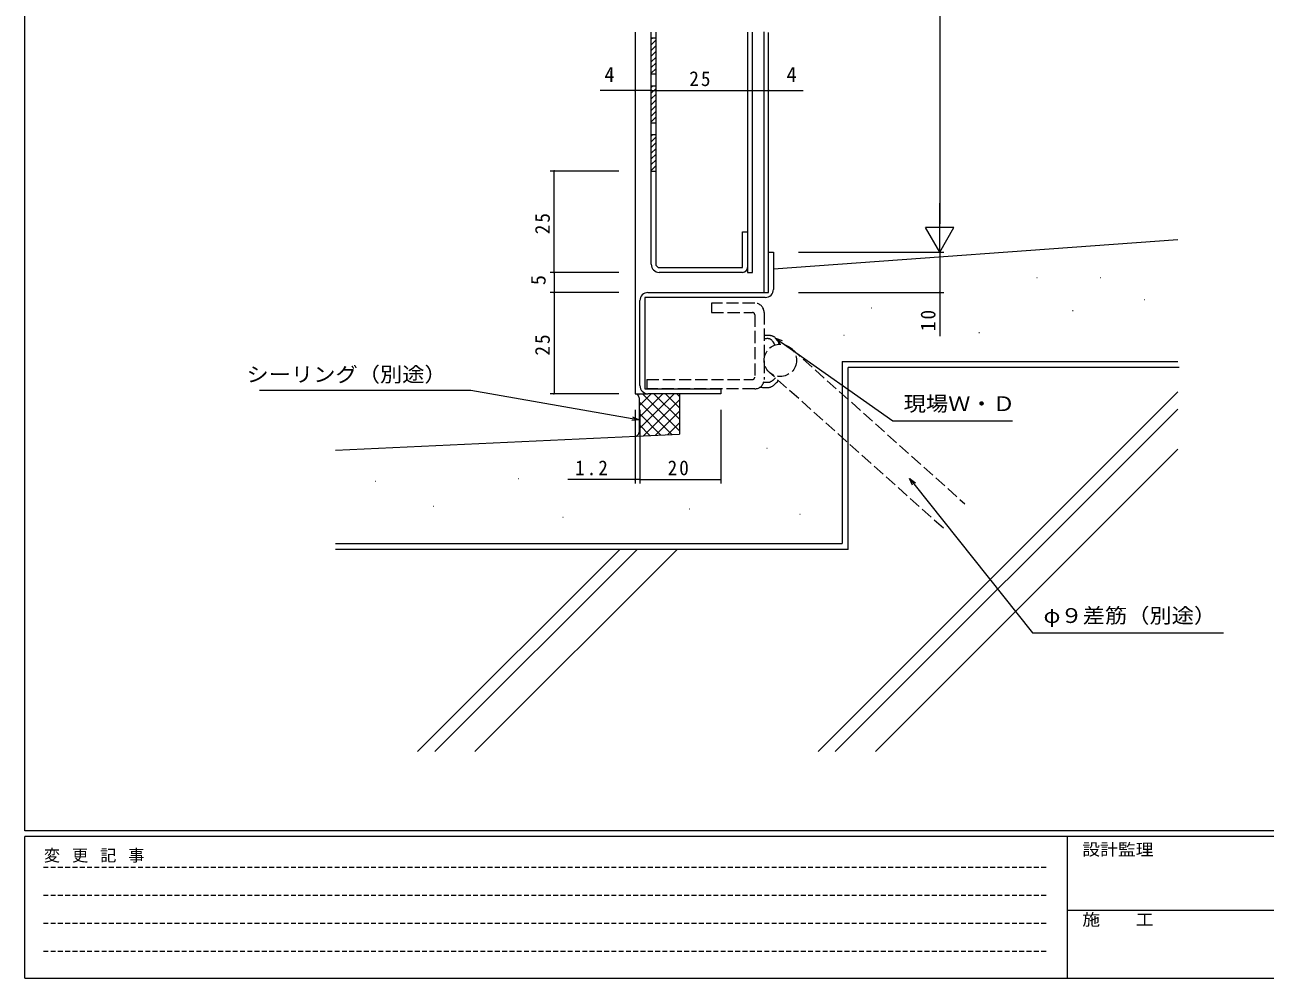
# Model space of a CAD drawing. Units: millimetres on the paper. Extents: x -420 to 373, y -297 to 267.
# Drawn here: x -417.7 to -111.1, y -297 to -61.3 of the extents above; entities that cross this region are included whole.
import ezdxf
from ezdxf.enums import TextEntityAlignment as Align

# ---------------------------------------------------------------- set-up
doc = ezdxf.new("R2010")
doc.units = ezdxf.units.MM
doc.linetypes.add('DASHED1', pattern=[1.8, 1.2, -0.6])
doc.linetypes.add('DASHED3', pattern=[4, 3, -1])
for name, color, linetype, lineweight in [('0-1_USER1', 7, 'Continuous', 9), ('0-3_YKK_11', 7, 'Continuous', 9), ('0-4_YKK_12', 2, 'Continuous', 9), ('0-5_YSS_K', 3, 'Continuous', 9), ('0-6_YKK_13', 4, 'Continuous', 9), ('0-7_YKK_D', 6, 'Continuous', 9)]:
    doc.layers.add(name, color=color, linetype=linetype, lineweight=lineweight)
doc.styles.add('ＭＳ ゴシック', font='')
doc.styles.get('ＭＳ ゴシック').set_extended_font_data('MS Gothic')

msp = doc.modelspace()

# ---------------------------------------------------------------- linework, layer by layer
at = {"layer": '0-1_USER1'}
for p, q in [((-417.7, -260.6), (-417.7, 264.4)), ((352.3, -260.6), (-417.7, -260.6)), ((-417.7, -297), (-417.7, -262)), ((314.5, -262), (-417.7, -262)), ((-160.1, -262), (-160.1, -297)), ((-160.1, -280.199), (-31.3, -280.199)), ((-417.7, -297), (314.5, -297))]:
    msp.add_line(p, q, dxfattribs=at)
at = {"layer": '0-1_USER1', "linetype": 'DASHED1'}
for p, q in [((-413.101, -269.512), (-164.909, -269.512)), ((-413.101, -276.441), (-164.909, -276.441)), ((-413.101, -283.37), (-164.909, -283.37)), ((-413.101, -290.298), (-164.909, -290.298))]:
    msp.add_line(p, q, dxfattribs=at)
at = {"layer": '0-3_YKK_11'}
for p, q in [((-262.883, -120.49), (-262.883, -63.132)), ((-261.683, -120.79), (-261.683, -63.132)), ((-239.083, -63.097), (-239.083, -111.99)), ((-237.883, -111.99), (-237.883, -63.132)), ((-262.883, -64.49), (-261.683, -64.49)), ((-261.683, -73.49), (-262.883, -73.49)), ((-261.683, -76.49), (-262.883, -76.49)), ((-262.883, -85.49), (-261.683, -85.49)), ((-261.683, -88.49), (-262.883, -88.49)), ((-262.883, -97.49), (-261.683, -97.49)), ((-240.283, -112.49), (-239.083, -112.49)), ((-240.283, -121.29), (-240.283, -112.49)), ((-239.083, -111.99), (-239.083, -112.49)), ((-239.083, -112.49), (-239.083, -122.49)), ((-237.883, -112.49), (-237.883, -111.99)), ((-237.883, -122.49), (-237.883, -112.49)), ((-233.883, -117.49), (-232.683, -117.49)), ((-233.883, -127.49), (-233.883, -117.49)), ((-232.683, -117.49), (-232.683, -126.69)), ((-261.683, -120.79), (-261.183, -121.29)), ((-261.183, -121.29), (-240.283, -121.29)), ((-240.283, -122.49), (-260.883, -122.49)), ((-239.043, -122.49), (-237.883, -122.49)), ((-234.683, -128.69), (-264.483, -128.69)), ((-264.483, -128.69), (-264.483, -151.29)), ((-263.683, -127.49), (-233.883, -127.49)), ((-265.683, -150.49), (-265.683, -129.49)), ((-264.483, -151.29), (-245.68, -151.29)), ((-245.683, -152.49), (-263.683, -152.49)), ((-245.683, -151.29), (-245.683, -152.49))]:
    msp.add_line(p, q, dxfattribs=at)
for centre, radius, start, end in [((-260.883, -120.49), 2, 180.00002, 270), ((-240.283, -121.29), 1.2, 270, 0), ((-263.683, -129.49), 2, 89.99997, 180.00002), ((-234.683, -126.69), 2, 270, 0), ((-263.683, -150.49), 2, 180.00002, 270)]:
    msp.add_arc(centre, radius, start, end, dxfattribs=at)
at = {"layer": '0-4_YKK_12'}
for p, q in [((-266.883, -63.132), (-266.883, -152.49)), ((-235.083, -63.062), (-235.083, -127.49)), ((-233.883, -117.549), (-233.883, -63.167)), ((-266.883, -152.49), (-263.683, -152.49))]:
    msp.add_line(p, q, dxfattribs=at)
at = {"layer": '0-5_YSS_K'}
for p, q in [((-132.683, -114.49), (-232.683, -121.69)), ((-167.571, -123.757), (-167.471, -123.757)), ((-151.901, -123.757), (-151.801, -123.757)), ((-151.901, -123.757), (-151.801, -123.757)), ((-208.45, -131.246), (-208.35, -131.246)), ((-141, -129.203), (-140.9, -129.203)), ((-158.714, -131.927), (-158.614, -131.927)), ((-181.879, -137.373), (-181.779, -137.373)), ((-234.983, -138.883), (-234.792, -138.854)), ((-234.792, -138.854), (-234.603, -138.828)), ((-234.762, -138.003), (-234.478, -138.001)), ((-234.603, -138.828), (-234.416, -138.809)), ((-234.478, -138.001), (-234.196, -138.003)), ((-234.416, -138.809), (-234.234, -138.798)), ((-234.234, -138.798), (-234.145, -138.797)), ((-234.196, -138.003), (-233.919, -138.012)), ((-234.145, -138.797), (-234.058, -138.799)), ((-234.058, -138.799), (-233.972, -138.805)), ((-233.972, -138.805), (-233.888, -138.814)), ((-233.919, -138.012), (-233.783, -138.02)), ((-233.888, -138.814), (-233.806, -138.827)), ((-233.806, -138.827), (-233.726, -138.845)), ((-233.783, -138.02), (-233.649, -138.032)), ((-233.726, -138.845), (-233.648, -138.867)), ((-233.649, -138.032), (-233.517, -138.048)), ((-233.648, -138.867), (-233.573, -138.895)), ((-233.573, -138.895), (-233.475, -138.941)), ((-233.517, -138.048), (-233.387, -138.067)), ((-233.475, -138.941), (-233.383, -138.995)), ((-233.387, -138.067), (-233.261, -138.092)), ((-233.383, -138.995), (-233.294, -139.059)), ((-233.294, -139.059), (-233.209, -139.13)), ((-233.261, -138.092), (-233.137, -138.121)), ((-233.209, -139.13), (-233.128, -139.208)), ((-233.137, -138.121), (-233.017, -138.157)), ((-233.128, -139.208), (-233.05, -139.294)), ((-233.05, -139.294), (-232.975, -139.385)), ((-233.017, -138.157), (-232.901, -138.198)), ((-232.975, -139.385), (-232.903, -139.482)), ((-232.903, -139.482), (-232.833, -139.584)), ((-232.901, -138.198), (-232.789, -138.246)), ((-232.833, -139.584), (-232.765, -139.69)), ((-232.789, -138.246), (-232.681, -138.3)), ((-232.765, -139.69), (-232.698, -139.8)), ((-232.698, -139.8), (-232.633, -139.912)), ((-232.681, -138.3), (-232.62, -138.336)), ((-232.633, -139.912), (-232.507, -140.145)), ((-232.62, -138.336), (-232.561, -138.373)), ((-232.561, -138.373), (-232.447, -138.455)), ((-232.507, -140.145), (-232.383, -140.382)), ((-232.447, -138.455), (-232.338, -138.546)), ((-232.338, -138.546), (-232.234, -138.646)), ((-232.234, -138.646), (-232.135, -138.753)), ((-232.135, -138.753), (-232.041, -138.867)), ((-232.041, -138.867), (-231.95, -138.987)), ((-231.95, -138.987), (-231.863, -139.113)), ((-231.863, -139.113), (-231.779, -139.245)), ((-231.779, -139.245), (-231.698, -139.381)), ((-231.698, -139.381), (-231.619, -139.521)), ((-231.619, -139.521), (-231.542, -139.665)), ((-231.542, -139.665), (-231.394, -139.961)), ((-231.394, -139.961), (-231.25, -140.263)), ((-215.263, -138.054), (-215.163, -138.054)), ((-215.683, -144.49), (-215.683, -189.49)), ((-215.683, -144.49), (-215.683, -189.49)), ((-215.683, -144.49), (-132.683, -144.49)), ((-215.683, -144.49), (-132.683, -144.49)), ((-214.183, -190.99), (-214.183, -145.99)), ((-132.431, -145.99), (-214.183, -145.99)), ((-235.06, -149.601), (-234.671, -149.648)), ((-234.671, -149.648), (-234.479, -149.666)), ((-234.479, -149.666), (-234.289, -149.677)), ((-234.289, -149.677), (-234.196, -149.679)), ((-234.196, -149.679), (-234.103, -149.678)), ((-234.103, -149.678), (-234.011, -149.674)), ((-234.011, -149.674), (-233.921, -149.667)), ((-233.921, -149.667), (-233.832, -149.657)), ((-233.832, -149.657), (-233.744, -149.642)), ((-233.744, -149.642), (-233.657, -149.624)), ((-233.657, -149.624), (-233.573, -149.601)), ((-233.573, -149.601), (-233.475, -149.567)), ((-233.475, -149.567), (-233.38, -149.528)), ((-233.38, -149.528), (-233.286, -149.483)), ((-233.286, -149.483), (-233.195, -149.432)), ((-233.195, -149.432), (-233.105, -149.376)), ((-233.105, -149.376), (-233.017, -149.316)), ((-233.017, -149.316), (-232.93, -149.251)), ((-232.93, -149.251), (-232.845, -149.182)), ((-232.845, -149.182), (-232.761, -149.11)), ((-232.761, -149.11), (-232.679, -149.035)), ((-232.679, -149.035), (-232.516, -148.875)), ((-232.516, -148.875), (-232.356, -148.708)), ((-232.449, -150.265), (-232.339, -150.169)), ((-232.356, -148.708), (-232.198, -148.536)), ((-232.339, -150.169), (-232.23, -150.069)), ((-232.23, -150.069), (-232.122, -149.966)), ((-232.122, -149.966), (-231.909, -149.751)), ((-231.909, -149.751), (-231.7, -149.529)), ((-231.7, -149.529), (-231.491, -149.303)), ((-265.883, -152.691), (-265.682, -152.49)), ((-265.883, -155.52), (-262.854, -152.49)), ((-265.883, -158.348), (-260.025, -152.49)), ((-265.883, -161.177), (-257.197, -152.49)), ((-265.04, -152.49), (-255.883, -161.647)), ((-262.212, -152.49), (-255.883, -158.819)), ((-259.383, -152.49), (-255.883, -155.99)), ((-256.555, -152.49), (-255.883, -153.162)), ((-255.883, -152.49), (-255.883, -162.49)), ((-255.883, -152.49), (-255.883, -162.49)), ((-235.922, -150.845), (-235.569, -150.9)), ((-235.569, -150.9), (-235.393, -150.924)), ((-235.393, -150.924), (-235.219, -150.946)), ((-235.219, -150.946), (-235.045, -150.965)), ((-235.045, -150.965), (-234.873, -150.98)), ((-234.873, -150.98), (-234.703, -150.99)), ((-234.703, -150.99), (-234.534, -150.995)), ((-234.534, -150.995), (-234.368, -150.995)), ((-234.368, -150.995), (-234.204, -150.989)), ((-234.204, -150.989), (-234.042, -150.976)), ((-234.042, -150.976), (-233.882, -150.955)), ((-233.882, -150.955), (-233.726, -150.927)), ((-233.726, -150.927), (-233.572, -150.891)), ((-233.572, -150.891), (-233.422, -150.845)), ((-233.422, -150.845), (-233.275, -150.79)), ((-233.275, -150.79), (-233.15, -150.734)), ((-233.15, -150.734), (-233.028, -150.671)), ((-233.028, -150.671), (-232.908, -150.601)), ((-232.908, -150.601), (-232.79, -150.525)), ((-232.79, -150.525), (-232.675, -150.444)), ((-232.675, -150.444), (-232.561, -150.357)), ((-232.561, -150.357), (-232.449, -150.265)), ((-221.621, -240.99), (-132.683, -152.053)), ((-265.883, -153.49), (-265.883, -162.007)), ((-265.883, -153.49), (-265.883, -162.007)), ((-265.883, -154.476), (-257.779, -162.58)), ((-264.787, -162.909), (-255.883, -154.005)), ((-217.378, -240.99), (-132.683, -156.295)), ((-265.883, -157.304), (-260.481, -162.707)), ((-261.819, -162.77), (-255.883, -156.834)), ((-265.883, -160.133), (-263.182, -162.834)), ((-258.851, -162.63), (-255.883, -159.662)), ((-340.883, -166.49), (-255.883, -162.49)), ((-340.883, -166.49), (-255.883, -162.49)), ((-234.34, -165.969), (-234.24, -165.969)), ((-207.479, -240.99), (-132.683, -166.195)), ((-331.087, -174.139), (-330.987, -174.139)), ((-295.658, -173.458), (-295.558, -173.458)), ((-316.779, -180.266), (-316.679, -180.266)), ((-284.757, -182.989), (-284.657, -182.989)), ((-253.417, -180.947), (-253.317, -180.947)), ((-226.164, -182.309), (-226.064, -182.309)), ((-340.883, -189.49), (-215.683, -189.49)), ((-340.883, -189.49), (-215.683, -189.49)), ((-214.183, -190.99), (-340.883, -190.99)), ((-320.616, -240.99), (-270.616, -190.99)), ((-316.373, -240.99), (-266.373, -190.99)), ((-306.474, -240.99), (-256.474, -190.99))]:
    msp.add_line(p, q, dxfattribs=at)
at = {"layer": '0-5_YSS_K', "linetype": 'DASHED3'}
for p, q in [((-228.315, -141.274), (-209.044, -158.531)), ((-228.315, -141.274), (-185.337, -179.759)), ((-190.673, -185.719), (-233.652, -147.234))]:
    msp.add_line(p, q, dxfattribs=at)
msp.add_circle((-230.983, -144.254), 4, dxfattribs=at)
at = {"layer": '0-5_YSS_K'}
for centre, start, end in [((-266.883, -153.49), 0, 90), ((-266.883, -153.49), 0, 90), ((-266.883, -162.007), 272.69427, 0), ((-266.883, -162.007), 272.69427, 0)]:
    msp.add_arc(centre, 1, start, end, dxfattribs=at)
at = {"layer": '0-6_YKK_13'}
for p, q in [((-262.883, -64.791), (-262.583, -64.49)), ((-262.883, -66.205), (-261.683, -65.005)), ((-262.883, -67.619), (-261.683, -66.419)), ((-262.883, -69.033), (-261.683, -67.834)), ((-262.883, -70.448), (-261.683, -69.248)), ((-262.883, -71.862), (-261.683, -70.662)), ((-262.883, -73.276), (-261.683, -72.076)), ((-262.883, -76.791), (-262.583, -76.49)), ((-262.883, -78.205), (-261.683, -77.005)), ((-262.883, -79.619), (-261.683, -78.419)), ((-262.883, -81.034), (-261.683, -79.834)), ((-262.883, -82.448), (-261.683, -81.248)), ((-262.883, -83.862), (-261.683, -82.662)), ((-262.883, -85.276), (-261.683, -84.076)), ((-262.883, -88.791), (-262.583, -88.49)), ((-262.883, -90.205), (-261.683, -89.005)), ((-262.883, -91.619), (-261.683, -90.419)), ((-262.883, -93.034), (-261.683, -91.834)), ((-262.883, -94.448), (-261.683, -93.248)), ((-262.883, -95.862), (-261.683, -94.662)), ((-262.883, -97.276), (-261.683, -96.076))]:
    msp.add_line(p, q, dxfattribs=at)
at = {"layer": '0-6_YKK_13', "linetype": 'DASHED3'}
for p, q in [((-237.283, -130.09), (-247.983, -130.09)), ((-237.283, -132.99), (-237.283, -148.39)), ((-234.983, -132.39), (-234.983, -148.99)), ((-263.983, -148.99), (-263.983, -151.29)), ((-263.983, -148.99), (-237.883, -148.99)), ((-237.283, -151.29), (-263.983, -151.29))]:
    msp.add_line(p, q, dxfattribs=at)
msp.add_lwpolyline([(-247.983, -130.09), (-247.983, -132.39), (-237.883, -132.39)], dxfattribs=at)
for centre, radius, start, end in [((-237.283, -132.39), 2.3, 0, 90), ((-237.883, -132.99), 0.6, 0, 90), ((-237.883, -148.39), 0.6, 270, 0), ((-237.283, -148.99), 2.3, 270, 0)]:
    msp.add_arc(centre, radius, start, end, dxfattribs=at)
at = {"layer": '0-7_YKK_D'}
for p, q in [((-191.58, 105.51), (-191.58, -110.49)), ((-266.883, -77.49), (-275.483, -77.49)), ((-262.883, -77.49), (-266.883, -77.49)), ((-262.883, -77.49), (-237.883, -77.49)), ((-270.883, -97.49), (-287.883, -97.49)), ((-286.883, -122.49), (-286.883, -97.49)), ((-191.58, -117.49), (-191.58, -105.366)), ((-191.58, -117.49), (-195.08, -111.428)), ((-226.47, -117.49), (-190.58, -117.49)), ((-226.47, -117.49), (-190.58, -117.49)), ((-191.58, -117.49), (-191.58, -127.49)), ((-277.109, -122.49), (-287.883, -122.49)), ((-270.883, -122.49), (-287.883, -122.49)), ((-286.883, -122.49), (-286.883, -127.49)), ((-270.883, -127.49), (-287.883, -127.49)), ((-270.883, -127.49), (-287.883, -127.49)), ((-286.883, -127.49), (-286.883, -152.49)), ((-226.46, -127.49), (-190.58, -127.49)), ((-191.58, -127.49), (-191.58, -138.23)), ((-232.151, -138.734), (-230.763, -139.715)), ((-232.151, -138.734), (-230.5, -139.343)), ((-231.026, -140.087), (-232.151, -138.734)), ((-230.763, -139.715), (-203.188, -159.2)), ((-307.487, -151.677), (-359.687, -151.677)), ((-267.558, -158.693), (-307.487, -151.677)), ((-270.883, -152.49), (-287.883, -152.49)), ((-265.883, -158.987), (-267.636, -159.141)), ((-265.883, -158.987), (-267.558, -158.693)), ((-267.479, -158.244), (-265.883, -158.987)), ((-266.883, -156.49), (-266.883, -174.708)), ((-265.683, -156.49), (-265.683, -174.708)), ((-245.683, -156.49), (-245.683, -174.708)), ((-203.188, -159.2), (-173.608, -159.2)), ((-265.683, -161.62), (-265.683, -174.708)), ((-266.883, -173.708), (-283.483, -173.708)), ((-265.683, -173.708), (-266.883, -173.708)), ((-265.683, -173.708), (-263.983, -173.708)), ((-265.683, -173.708), (-245.683, -173.708)), ((-199.01, -173.48), (-197.949, -174.809)), ((-199.01, -173.48), (-197.593, -174.525)), ((-198.305, -175.093), (-199.01, -173.48)), ((-197.949, -174.809), (-168.61, -211.578)), ((-168.61, -211.578), (-121.43, -211.578))]:
    msp.add_line(p, q, dxfattribs=at)
for points in [[(-237.883, -77.49), (-233.883, -77.49), (-225.283, -77.49)], [(-191.58, -117.49), (-188.08, -111.428), (-195.08, -111.428)]]:
    msp.add_lwpolyline(points, dxfattribs=at)
for centre, start, end in [((-266.883, -77.49), 0, 180), ((-266.883, -77.49), 180, 0), ((-262.883, -77.49), 0, 180), ((-262.883, -77.49), 0, 180), ((-262.883, -77.49), 180, 0), ((-262.883, -77.49), 180, 0), ((-237.883, -77.49), 0, 180), ((-237.883, -77.49), 0, 180), ((-237.883, -77.49), 180, 0), ((-237.883, -77.49), 180, 0), ((-233.883, -77.49), 0, 180), ((-233.883, -77.49), 180, 0), ((-286.883, -97.49), 90, 270), ((-286.883, -97.49), 270, 90), ((-286.883, -122.49), 90, 270), ((-286.883, -122.49), 90, 270), ((-286.883, -122.49), 270, 90), ((-286.883, -122.49), 270, 90), ((-286.883, -127.49), 90, 270), ((-286.883, -127.49), 90, 270), ((-286.883, -127.49), 270, 90), ((-286.883, -127.49), 270, 90), ((-191.58, -127.49), 90, 270), ((-191.58, -127.49), 270, 90), ((-286.883, -152.49), 90, 270), ((-286.883, -152.49), 270, 90), ((-266.883, -173.708), 0, 180), ((-266.883, -173.708), 180, 0), ((-265.683, -173.708), 0, 180), ((-265.683, -173.708), 0, 180), ((-265.683, -173.708), 180, 0), ((-265.683, -173.708), 180, 0), ((-245.683, -173.708), 0, 180), ((-245.683, -173.708), 180, 0)]:
    msp.add_arc(centre, 0.106, start, end, dxfattribs=at)

# ---------------------------------------------------------------- texts
at = {"layer": '0-1_USER1', "style": 'ＭＳ ゴシック', "width": 1.1}
for s, p in [('設計監理', (-156.331, -267.533)), ('施\u3000\u3000工', (-156.331, -284.854))]:
    msp.add_text(s, height=2.933, dxfattribs=at).set_placement(p, align=Align.BOTTOM_LEFT)
at = {"layer": '0-1_USER1', "insert": (-412.986, -268.447), "char_height": 2.933, "attachment_point": 7, "style": 'ＭＳ ゴシック'}
msp.add_mtext('\\T1.16;変\\~更\\~記\\~事', dxfattribs=at)
at = {"layer": '0-7_YKK_D', "color": 3, "style": 'ＭＳ ゴシック'}
for p in [(-274.43, -76.49), (-229.43, -76.49)]:
    msp.add_text('4', height=3.666, dxfattribs=at).set_placement(p, align=Align.BOTTOM_LEFT)
msp.add_text('5', height=3.666, rotation=90, dxfattribs=at).set_placement((-287.883, -125.651), align=Align.BOTTOM_LEFT)
at = {"layer": '0-7_YKK_D', "color": 3, "style": 'ＭＳ ゴシック', "width": 1.1}
for s, p in [('シーリング（別途）', (-362.92, -150.661)), ('現場Ｗ・Ｄ', (-200.488, -157.896)), ('φ９差筋（別途）', (-165.91, -210.274))]:
    msp.add_text(s, height=3.666, dxfattribs=at).set_placement(p, align=Align.BOTTOM_LEFT)
at = {"layer": '0-7_YKK_D', "color": 3, "char_height": 3.666, "attachment_point": 7, "style": 'ＭＳ ゴシック'}
for s, insert in [('\\T1.21;\\W0.95;25', (-253.465, -76.49)), ('\\T1.21;\\W0.95;1.2', (-281.695, -172.708)), ('\\T1.21;\\W0.95;20', (-258.826, -172.708))]:
    msp.add_mtext(s, dxfattribs=dict(at, insert=insert))
at = {"layer": '0-7_YKK_D', "color": 3, "char_height": 3.666, "attachment_point": 7, "rotation": 90, "style": 'ＭＳ ゴシック'}
for s, insert in [('\\T1.21;\\W0.95;25', (-287.883, -113.073)), ('\\T1.21;\\W0.95;10', (-192.58, -137.012)), ('\\T1.21;\\W0.95;25', (-287.883, -143.073))]:
    msp.add_mtext(s, dxfattribs=dict(at, insert=insert))

doc.saveas('drawing.dxf')
